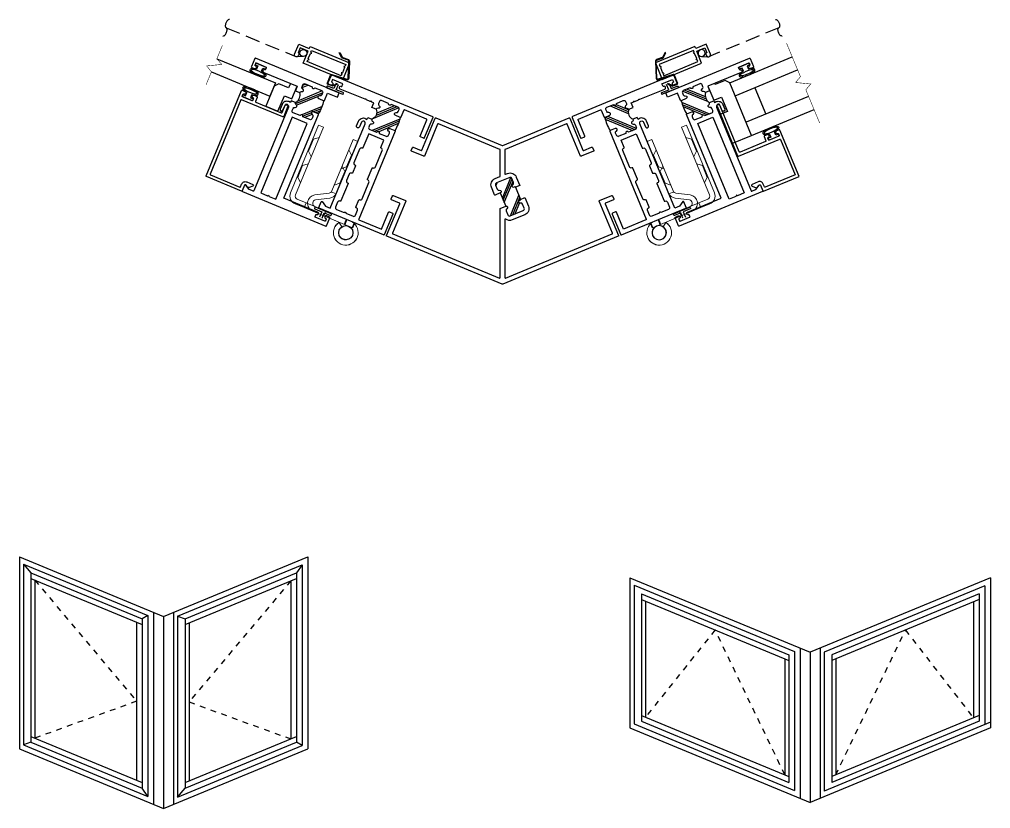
# Model space of a CAD drawing. Extents: x -4 to 57.4, y 0.4 to 32.4.
# Drawn here: x -3.99 to 13.06, y 0.37 to 14.23 of the extents above; entities that cross this region are included whole.
import ezdxf

# ---------------------------------------------------------------- set-up
doc = ezdxf.new("R2010")
doc.units = 0
doc.header["$MEASUREMENT"] = 0
doc.linetypes.add('HIDDEN', pattern=[0.375, 0.25, -0.125])
doc.layers.get('0').update_dxf_attribs({"linetype": 'CONTINUOUS'})
for name, color, linetype in [('ELEV_FRAME', 1, 'CONTINUOUS'), ('FRAME', 1, 'CONTINUOUS'), ('GLASS', 7, 'CONTINUOUS'), ('MISC', 7, 'CONTINUOUS'), ('SCREEN', 92, 'CONTINUOUS'), ('SCREEN_CLIP', 7, 'CONTINUOUS'), ('TEXT', 7, 'CONTINUOUS'), ('VENT', 5, 'CONTINUOUS'), ('YK_GLASS_STOP', 5, 'CONTINUOUS')]:
    doc.layers.add(name, color=color, linetype=linetype)

# ---------------------------------------------------------------- blocks, each defined once
blk = doc.blocks.new('p49 45 Corner Mullion')
h = blk.add_hatch()
h.set_pattern_fill('PLAST', color=256, angle=67.5, style=0)
h.set_pattern_definition([(67.5, (-7.35621, -19.63126), (-0.23097, 0.0956709), []), (67.5, (-7.38509, -19.6193), (-0.23097, 0.0956709), []), (67.5, (-7.41396, -19.60734), (-0.23097, 0.0956709), [])])
h.paths.add_polyline_path([(0.234, 1.701, 0.414214), (0.221, 1.706), (0.207, 1.701, -0.414214), (0.175, 1.714), (0.174, 1.714, -0.38311), (0.186, 1.746, 0.38311), (0.199, 1.785), (0.17, 1.855, 0.414214), (0.13, 1.872), (-0.101, 1.776, 0.414214), (-0.118, 1.736), (-0.089, 1.666, 0.38311), (-0.052, 1.648, -0.38311), (-0.021, 1.633), (-0.021, 1.633, -0.414214), (-0.035, 1.6), (0.061, 1.369, -0.414214), (0.093, 1.356), (0.094, 1.356, -0.38311), (0.083, 1.324, 0.38311), (0.069, 1.285), (0.098, 1.215, 0.414214), (0.138, 1.198), (0.369, 1.294, 0.414214), (0.386, 1.334), (0.357, 1.404, 0.38311), (0.32, 1.422, -0.38311), (0.289, 1.437), (0.289, 1.437, -0.414214), (0.303, 1.47), (0.317, 1.475, 0.414214), (0.322, 1.488)])
for p, q in [((-0.035, 1.6), (0.061, 1.369)), ((0.234, 1.701), (0.322, 1.488))]:
    blk.add_line(p, q)
for points in [[(0.234, 1.701, 0.414214), (0.221, 1.706), (0.207, 1.701, -0.414214), (0.175, 1.714), (0.174, 1.714, -0.38311), (0.186, 1.746, 0.38311), (0.199, 1.785), (0.17, 1.855, 0.414214), (0.13, 1.872), (-0.101, 1.776, 0.414214), (-0.118, 1.736), (-0.089, 1.666, 0.38311), (-0.052, 1.648, -0.38311), (-0.021, 1.633), (-0.021, 1.633, -0.414214), (-0.035, 1.6), (-0.123, 1.564, -0.414214), (-0.136, 1.569), (-0.19, 1.7, -0.414214), (-0.126, 1.853), (-0.042, 1.887, 0.303347), (-0.036, 1.897), (-0.036, 2.357, 0.303347), (-0.042, 2.366), (-1.122, 2.813, 0.414214), (-1.135, 2.808), (-1.366, 2.249, -0.414214), (-1.379, 2.244), (-1.592, 2.332, -0.414214), (-1.597, 2.345), (-1.574, 2.4, -0.414214), (-1.561, 2.406), (-1.423, 2.348, 0.414214), (-1.409, 2.354), (-1.178, 2.912, -0.414214), (-1.165, 2.918), (0, 2.435, 0.198912), (0.008, 2.435), (1.173, 2.918, -0.414214), (1.186, 2.912), (1.417, 2.354, 0.414214), (1.43, 2.348), (1.569, 2.406, -0.414214), (1.582, 2.4), (1.605, 2.345, -0.414214), (1.599, 2.332), (1.387, 2.244, -0.414214), (1.374, 2.249), (1.142, 2.808, 0.414214), (1.129, 2.813), (0.05, 2.366, 0.303347), (0.044, 2.357), (0.044, 1.938, 0.534511), (0.058, 1.929), (0.094, 1.944, -0.414214), (0.246, 1.88), (0.308, 1.732)], [(0.396, 1.519), (0.458, 1.37, -0.414214), (0.394, 1.217), (0.174, 1.126, -0.264161), (0.06, 1.141, 0.616945), (0.044, 1.133), (0.044, 0.117, 0.534511), (0.058, 0.107), (1.929, 0.882, 0.414214), (1.934, 0.896), (1.703, 1.454, -0.414214), (1.708, 1.468), (1.921, 1.556, -0.414214), (1.934, 1.55), (1.957, 1.495, -0.414214), (1.951, 1.482), (1.813, 1.424, 0.414214), (1.807, 1.411), (2.039, 0.852, -0.414214), (2.034, 0.839), (0.008, 0, -0.198912), (0, 0), (-2.026, 0.839, -0.414214), (-2.031, 0.852), (-1.8, 1.411, 0.414214), (-1.805, 1.424), (-1.944, 1.482, -0.414214), (-1.949, 1.495), (-1.926, 1.55, -0.414214), (-1.913, 1.556), (-1.701, 1.468, -0.414214), (-1.695, 1.454), (-1.927, 0.896, 0.414214), (-1.921, 0.882), (-0.05, 0.107, 0.534511), (-0.036, 0.117), (-0.036, 1.329), (0.061, 1.369, -0.414214), (0.093, 1.356), (0.094, 1.356, -0.38311), (0.083, 1.324, 0.38311), (0.069, 1.285), (0.098, 1.215, 0.414214), (0.138, 1.198), (0.369, 1.294, 0.414214), (0.386, 1.334), (0.357, 1.404, 0.38311), (0.32, 1.422, -0.38311), (0.289, 1.437), (0.289, 1.437, -0.414214), (0.303, 1.47), (0.317, 1.475, 0.414214), (0.322, 1.488)]]:
    blk.add_lwpolyline(points, format="xyb", close=True)
blk = doc.blocks.new('05P19-BLOCK-OG')
h = blk.add_hatch()
h.set_pattern_fill('PLAST', angle=45, style=0)
h.paths.add_polyline_path([(0.006, 1.12, -1), (0.006, 1.17), (0.006, 1.302, 0.414214), (-0.025, 1.333), (-0.063, 1.333, 0.38311), (-0.094, 1.305, -0.947716), (-0.143, 1.308), (-0.143, 1.403, 0.081165), (-0.394, 1.403), (-0.394, 1.308, -0.947716), (-0.443, 1.305, 0.38311), (-0.474, 1.333), (-0.512, 1.333, 0.414214), (-0.544, 1.302), (-0.544, 1.17, -1), (-0.544, 1.12), (-0.544, 0.988, 0.414214), (-0.512, 0.957), (-0.474, 0.957, 0.38311), (-0.443, 0.985, -0.898027), (-0.394, 0.985, 0.009247), (-0.394, 0.984, 0.372543), (-0.363, 0.957, -0.436275), (-0.174, 0.957, 0.38311), (-0.143, 0.985, -0.898027), (-0.094, 0.985, 0.38311), (-0.063, 0.957), (-0.025, 0.957, 0.414214), (0.006, 0.988)])
for points in [[(-0.394, 0.984, -0.009247), (-0.394, 0.985, 0.898027), (-0.443, 0.985, -0.38311), (-0.474, 0.957), (-0.512, 0.957, -0.414214), (-0.544, 0.988), (-0.544, 1.12, 1), (-0.544, 1.17), (-0.544, 1.302, -0.414214), (-0.512, 1.333), (-0.474, 1.333, -0.38311), (-0.443, 1.305, 0.947716), (-0.394, 1.308), (-0.394, 1.403, 0.414214), (-0.404, 1.413), (-2.073, 1.413, -0.414214), (-2.084, 1.423), (-2.084, 1.852), (-1.761, 1.852, 0.414214), (-1.751, 1.862), (-1.751, 1.922, 0.414214), (-1.761, 1.932), (-2.154, 1.932, 0.414214), (-2.163, 1.922), (-2.163, 0.697, 0.414214), (-2.154, 0.687), (-2.042, 0.687, 0.57735), (-2.034, 0.702), (-2.084, 0.788), (-2.084, 0.877), (-0.483, 0.877, -1), (-0.483, 0.806), (-0.572, 0.806, 1), (-0.572, 0.752), (-0.483, 0.752, 0.536675), (-0.401, 0.877), (-0.363, 0.877), (-0.363, 0.957, -0.38311), (-0.394, 0.985)], [(-0.143, 0.984, 0.009247), (-0.143, 0.985, -0.38311), (-0.174, 0.957), (-0.174, 0.877), (-0.087, 0.877), (-0.087, 0.838, 0.317837), (-0.083, 0.833, -0.707107), (-0.083, 0.814, 0.317837), (-0.087, 0.81), (-0.087, 0.738, 0.317837), (-0.083, 0.733, -0.707107), (-0.083, 0.714, 0.317837), (-0.087, 0.71), (-0.087, 0.239, 1), (-0.037, 0.239), (-0.037, 0.25), (0.014, 0.25), (0.014, 0.05), (-0.037, 0.05), (-0.037, 0.064, 1), (-0.087, 0.064), (-0.087, 0.01, 0.414214), (-0.076, 0), (0.076, 0, 0.414214), (0.087, 0.01), (0.087, 1.922, 0.414214), (0.076, 1.932), (-0.316, 1.932, 0.414214), (-0.326, 1.922), (-0.326, 1.862, 0.414214), (-0.316, 1.852), (-0.003, 1.852, -0.414214), (0.006, 1.842), (0.006, 1.423, -0.414214), (-0.003, 1.413), (-0.134, 1.413, 0.414214), (-0.143, 1.403), (-0.143, 1.308, 0.947716), (-0.094, 1.305, -0.38311), (-0.063, 1.333), (-0.025, 1.333, -0.414214), (0.006, 1.302), (0.006, 1.17, 1), (0.006, 1.12), (0.006, 0.988, -0.414214), (-0.025, 0.957), (-0.063, 0.957, -0.38311), (-0.094, 0.985, 0.898027), (-0.143, 0.985)]]:
    blk.add_lwpolyline(points, format="xyb")
blk.add_lwpolyline([(-1.377, 0.988, -0.414214), (-1.408, 0.957), (-1.529, 0.957, -0.414214), (-1.56, 0.988), (-1.56, 0.992, 0.414214), (-1.569, 1.002), (-1.897, 1.002, 0.414214), (-1.907, 0.992), (-1.907, 0.988, -0.414214), (-1.938, 0.957), (-2.032, 0.957, -0.414214), (-2.064, 0.988), (-2.064, 1.132, 1), (-2.064, 1.162), (-2.064, 1.302, -0.414214), (-2.032, 1.333), (-1.938, 1.333, -0.414214), (-1.907, 1.302), (-1.907, 1.302), (-1.907, 1.298, 0.414214), (-1.897, 1.288), (-1.761, 1.288, 0.414214), (-1.751, 1.298), (-1.751, 1.302), (-1.751, 1.302, -0.414214), (-1.72, 1.333), (-1.408, 1.333, -0.414214), (-1.377, 1.302), (-1.377, 1.302), (-1.377, 1.298, 0.414214), (-1.367, 1.288), (-1.155, 1.288, 0.414214), (-1.145, 1.298), (-1.145, 1.302), (-1.145, 1.302, -0.414214), (-1.114, 1.333), (-0.802, 1.333, -0.414214), (-0.771, 1.302), (-0.771, 1.302), (-0.771, 1.298, 0.414214), (-0.761, 1.288), (-0.623, 1.288), (-0.623, 1.002), (-0.889, 1.002, 0.414214), (-0.898, 0.992), (-0.898, 0.988, -0.414214), (-0.93, 0.957), (-1.19, 0.957, -0.414214), (-1.221, 0.988), (-1.221, 0.992, 0.414214), (-1.23, 1.002), (-1.367, 1.002, 0.414214), (-1.377, 0.992)], format="xyb", close=True)
at = {"color": 7}
for centre, radius, start, end in [((-0.269, 0.638), 0.775, 80.7195, 99.2805), ((-0.269, 0.869), 0.129, 42.8591, 137.1409)]:
    blk.add_arc(centre, radius, start, end, dxfattribs=at)
blk = doc.blocks.new('05P11-Z-BAR')
h = blk.add_hatch()
h.set_pattern_fill('PLAST', angle=45, style=0)
h.set_pattern_definition([(45, (-0.3846, -1e-07), (-0.176777, 0.176777), []), (45, (-0.4067, 0.0221), (-0.176777, 0.176777), []), (45, (-0.4288, 0.0442), (-0.176777, 0.176777), [])])
h.paths.add_polyline_path([(0.006, 1.12, -0.414214), (-0.018, 1.145, -0.414214), (0.006, 1.17), (0.006, 1.302, 0.414214), (-0.025, 1.333), (-0.063, 1.333, 0.38311), (-0.094, 1.305, -0.947716), (-0.143, 1.308), (-0.143, 1.403, 0.087329), (-0.394, 1.403), (-0.394, 1.308, -1), (-0.443, 1.308, 0.352985), (-0.473, 1.333), (-0.512, 1.333, 0.414214), (-0.544, 1.302), (-0.544, 1.17, -0.414214), (-0.518, 1.145, -0.414214), (-0.544, 1.12), (-0.544, 0.988, 0.414214), (-0.512, 0.957), (-0.474, 0.957, 0.38311), (-0.443, 0.985, -0.898027), (-0.394, 0.985, 0.38311), (-0.363, 0.957, -0.325577), (-0.174, 0.957, 0.363634), (-0.143, 0.982, -0.947716), (-0.094, 0.985, 0.38311), (-0.063, 0.957), (-0.025, 0.957, 0.414214), (0.006, 0.988)])
blk.add_line((-0.087, 0.877), (-0.087, 0.877))
for points in [[(-2.164, 2.28, -0.414214), (-2.154, 2.29), (-2.001, 2.29, -0.414214), (-1.991, 2.28), (-1.991, 2.226, -1), (-2.041, 2.226), (-2.041, 2.23, 0.414214), (-2.051, 2.24), (-2.081, 2.24, 0.414214), (-2.091, 2.23), (-2.091, 2.05, 0.414214), (-2.081, 2.04), (-2.051, 2.04, 0.414214), (-2.041, 2.05), (-2.041, 2.051, -1), (-1.991, 2.051), (-1.991, 1.413), (-0.403, 1.413, -0.414214), (-0.394, 1.403), (-0.394, 1.306, -0.888834), (-0.443, 1.306, 0.377258), (-0.474, 1.333), (-0.512, 1.333, 0.414214), (-0.544, 1.302), (-0.544, 1.17, -1), (-0.544, 1.12), (-0.544, 0.988, 0.414214), (-0.512, 0.957), (-0.474, 0.957, 0.383109), (-0.443, 0.985, -0.898027), (-0.394, 0.985, 0.38311), (-0.363, 0.957), (-0.363, 0.877), (-0.394, 0.877), (-0.394, 0.842, -0.414214), (-0.483, 0.752), (-0.571, 0.752, -1), (-0.571, 0.806), (-0.486, 0.806, 0.859155), (-0.486, 0.877), (-2.074, 0.877, 0.414214), (-2.084, 0.867), (-2.084, 0.797, 0.131652), (-2.082, 0.792), (-2.035, 0.709, -0.577353), (-2.048, 0.687), (-2.154, 0.687, -0.414214), (-2.164, 0.697), (-2.164, 2.28)], [(-0.025, 0.957, 0.414214), (0.006, 0.988), (0.006, 1.12, -1), (0.006, 1.17), (0.006, 1.302, 0.414214), (-0.025, 1.333), (-0.063, 1.333, 0.38311), (-0.094, 1.305, -0.947716), (-0.143, 1.308), (-0.143, 1.403, -0.414214), (-0.133, 1.413), (0.006, 1.413), (0.006, 1.603), (0.086, 1.603), (0.086, 0.01, -0.414214), (0.077, 0), (-0.077, 0, -0.414214), (-0.087, 0.01), (-0.087, 0.064, -1), (-0.037, 0.064), (-0.037, 0.06, 0.414214), (-0.027, 0.05), (0.003, 0.05, 0.414214), (0.014, 0.06), (0.014, 0.24, 0.414214), (0.003, 0.25), (-0.027, 0.25, 0.414214), (-0.037, 0.24), (-0.037, 0.239, -1), (-0.087, 0.239), (-0.087, 0.877), (-0.174, 0.877), (-0.174, 0.957, 0.363634), (-0.143, 0.982, -0.947716), (-0.094, 0.985, 0.38311), (-0.063, 0.957), (-0.025, 0.957)]]:
    blk.add_lwpolyline(points, format="xyb")
blk.add_lwpolyline([(-2.063, 1.16), (-2.063, 1.288), (-0.623, 1.288), (-0.623, 1.002), (-2.063, 1.002), (-2.063, 1.129), (-2.048, 1.145)], close=True)
at = {"color": 7}
for centre, radius, start, end in [((-0.269, 0.638), 0.775, 80.7195, 99.2805), ((-0.269, 0.828), 0.16, 53.9319, 126.0681)]:
    blk.add_arc(centre, radius, start, end, dxfattribs=at)
blk = doc.blocks.new('05P05-.25in_GLASS_STOP')
for p, q in [((-0.588, 0.25), (-0.623, 0.25)), ((-0.623, 0.25), (-0.623, 0.05)), ((-0.588, 0.198), (-0.588, 0.25)), ((-0.526, 0.198), (-0.588, 0.198)), ((-0.084, 0.198), (-0.022, 0.198)), ((-0.022, 0.198), (-0.022, 0.25)), ((-0.022, 0.25), (0.013, 0.25)), ((0.013, 0.25), (0.013, 0.05)), ((-0.623, 0.05), (-0.588, 0.05)), ((-0.588, 0.05), (-0.588, 0.103)), ((-0.588, 0.103), (-0.526, 0.103)), ((-0.022, 0.103), (-0.084, 0.103)), ((-0.022, 0.05), (-0.022, 0.103)), ((0.013, 0.05), (-0.022, 0.05))]:
    blk.add_line(p, q)
blk.add_lwpolyline([(-2.048, 0.632, 0.414214), (-1.978, 0.702), (-1.978, 0.817, 0.668179), (-2.003, 0.828), (-2.053, 0.778, 0.339454), (-2.057, 0.748), (-2.035, 0.71, -0.57735), (-2.048, 0.687), (-2.153, 0.687, 0.414214), (-2.163, 0.677), (-2.163, 0.01, 0.414214), (-2.153, 0), (-0.533, 0, 0.414214), (-0.523, 0.01), (-0.523, 0.064, 0.414214), (-0.548, 0.089), (-0.549, 0.089, 0.414214), (-0.573, 0.064), (-0.573, 0.06, -0.414214), (-0.583, 0.05), (-0.608, 0.05, -0.414214), (-0.623, 0.065), (-0.623, 0.235, -0.414214), (-0.608, 0.25), (-0.583, 0.25, -0.414214), (-0.573, 0.24), (-0.573, 0.239, 0.414214), (-0.549, 0.214), (-0.548, 0.214, 0.414214), (-0.523, 0.239), (-0.523, 0.288, 0.414214), (-0.538, 0.303), (-0.613, 0.303, -0.414214), (-0.623, 0.313), (-0.623, 0.795, -0.414214), (-0.613, 0.805), (-0.474, 0.805, 0.414214), (-0.447, 0.832), (-0.447, 0.833, 0.414214), (-0.474, 0.86), (-0.668, 0.86, 0.414214), (-0.678, 0.85), (-0.678, 0.065, -0.414214), (-0.688, 0.055), (-2.098, 0.055, -0.414214), (-2.108, 0.065), (-2.108, 0.622, -0.414214), (-2.098, 0.632)], format="xyb", close=True)
at = {"extrusion": (0, 0, -1)}
blk.add_ellipse((-0.479, 0.15), major_axis=(0, 0.129), ratio=0.232303, dxfattribs=at)
blk.add_ellipse((-0.131, 0.15), major_axis=(0, 0.129), ratio=0.232303)
for points in [[(-0.526, 0.198), (-0.524, 0.219), (-0.521, 0.239), (-0.512, 0.269), (-0.508, 0.28), (-0.495, 0.294), (-0.487, 0.298), (-0.479, 0.298), (-0.468, 0.298), (-0.46, 0.292), (-0.451, 0.279), (-0.447, 0.272), (-0.437, 0.244), (-0.433, 0.215), (-0.428, 0.136), (-0.432, 0.085), (-0.444, 0.034), (-0.448, 0.022), (-0.464, 0.005), (-0.478, 0), (-0.499, 0.008), (-0.504, 0.016), (-0.512, 0.032), (-0.515, 0.041), (-0.522, 0.067), (-0.524, 0.084), (-0.526, 0.103)], [(-0.084, 0.198), (-0.086, 0.219), (-0.089, 0.239), (-0.098, 0.269), (-0.102, 0.28), (-0.115, 0.294), (-0.123, 0.298), (-0.131, 0.298), (-0.142, 0.298), (-0.15, 0.292), (-0.159, 0.279), (-0.163, 0.272), (-0.173, 0.244), (-0.177, 0.215), (-0.182, 0.136), (-0.178, 0.085), (-0.166, 0.034), (-0.162, 0.022), (-0.146, 0.005), (-0.132, 0), (-0.111, 0.008), (-0.106, 0.016), (-0.098, 0.032), (-0.095, 0.041), (-0.088, 0.067), (-0.086, 0.084), (-0.084, 0.103)]]:
    blk.add_open_spline(points, degree=3, knots=[5.075676, 5.075676, 5.075676, 5.075676, 5.596595, 5.596595, 6.055763, 6.055763, 6.283185, 6.283185, 6.283185, 6.572914, 6.572914, 6.862642, 6.862642, 7.608886, 7.608886, 8.676451, 8.676451, 9.18434, 9.18434, 9.518242, 9.518242, 9.852144, 9.852144, 10.186046, 10.186046, 10.631436, 10.631436, 10.631436, 10.631436])
blk = doc.blocks.new('05P09-1in_GLASS_STOP')
for p, q in [((-1.338, 0.25), (-1.373, 0.25)), ((-1.373, 0.25), (-1.373, 0.05)), ((-1.338, 0.197), (-1.338, 0.25)), ((-1.276, 0.197), (-1.338, 0.197)), ((-0.084, 0.197), (-0.022, 0.197)), ((-0.022, 0.197), (-0.022, 0.25)), ((-0.022, 0.25), (0.013, 0.25)), ((0.013, 0.25), (0.013, 0.05)), ((-1.373, 0.05), (-1.338, 0.05)), ((-1.338, 0.05), (-1.338, 0.102)), ((-1.338, 0.102), (-1.276, 0.102)), ((-0.022, 0.102), (-0.084, 0.102)), ((-0.022, 0.05), (-0.022, 0.102)), ((0.013, 0.05), (-0.022, 0.05))]:
    blk.add_line(p, q)
blk.add_lwpolyline([(-2.035, 0.709, -0.57735), (-2.047, 0.687), (-2.153, 0.687, 0.414214), (-2.163, 0.677), (-2.163, 0), (-1.283, 0, 0.414214), (-1.273, 0.01), (-1.273, 0.062, 0.414214), (-1.298, 0.087, 0.435311), (-1.323, 0.061, -0.435311), (-1.333, 0.05), (-1.363, 0.05, -0.414214), (-1.373, 0.06), (-1.373, 0.24, -0.414214), (-1.363, 0.25), (-1.333, 0.25, -0.435311), (-1.323, 0.239, 0.435311), (-1.298, 0.212, 0.414214), (-1.273, 0.237), (-1.273, 0.29, 0.414214), (-1.283, 0.3), (-1.363, 0.3, -0.414214), (-1.373, 0.31), (-1.373, 0.795, -0.414214), (-1.363, 0.805), (-0.474, 0.805, 0.414214), (-0.447, 0.832), (-0.447, 0.833, 0.414214), (-0.474, 0.86), (-1.418, 0.86, 0.414214), (-1.428, 0.85), (-1.428, 0.065, -0.414214), (-1.438, 0.055), (-2.108, 0.055), (-2.108, 0.622, -0.414214), (-2.098, 0.632), (-2.047, 0.632, 0.414214), (-1.977, 0.702), (-1.977, 0.817, 0.668179), (-2.003, 0.828), (-2.058, 0.773, 0.339454), (-2.06, 0.755)], format="xyb", close=True)
at = {"extrusion": (0, 0, -1)}
blk.add_ellipse((-1.229, 0.15), major_axis=(0, 0.129), ratio=0.232303, dxfattribs=at)
blk.add_ellipse((-0.131, 0.15), major_axis=(0, 0.129), ratio=0.232303)
for points in [[(-1.276, 0.197), (-1.274, 0.219), (-1.271, 0.239), (-1.262, 0.269), (-1.258, 0.28), (-1.245, 0.294), (-1.237, 0.298), (-1.229, 0.298), (-1.218, 0.298), (-1.21, 0.292), (-1.201, 0.279), (-1.197, 0.272), (-1.187, 0.244), (-1.183, 0.215), (-1.178, 0.136), (-1.182, 0.085), (-1.194, 0.034), (-1.198, 0.022), (-1.214, 0.005), (-1.228, 0), (-1.249, 0.008), (-1.254, 0.016), (-1.262, 0.032), (-1.265, 0.041), (-1.272, 0.067), (-1.274, 0.084), (-1.276, 0.102)], [(-0.084, 0.197), (-0.086, 0.219), (-0.089, 0.239), (-0.098, 0.269), (-0.102, 0.28), (-0.115, 0.294), (-0.123, 0.298), (-0.131, 0.298), (-0.142, 0.298), (-0.15, 0.292), (-0.159, 0.279), (-0.163, 0.272), (-0.173, 0.244), (-0.177, 0.215), (-0.182, 0.136), (-0.178, 0.085), (-0.166, 0.034), (-0.162, 0.022), (-0.146, 0.005), (-0.132, 0), (-0.111, 0.008), (-0.106, 0.016), (-0.098, 0.032), (-0.095, 0.041), (-0.088, 0.067), (-0.086, 0.084), (-0.084, 0.102)]]:
    blk.add_open_spline(points, degree=3, knots=[5.075676, 5.075676, 5.075676, 5.075676, 5.596595, 5.596595, 6.055763, 6.055763, 6.283185, 6.283185, 6.283185, 6.572914, 6.572914, 6.862642, 6.862642, 7.608886, 7.608886, 8.676451, 8.676451, 9.18434, 9.18434, 9.518242, 9.518242, 9.852144, 9.852144, 10.186046, 10.186046, 10.631436, 10.631436, 10.631436, 10.631436])
blk = doc.blocks.new('114-FLAT_SCREEN')
blk.add_line((0.142, 0.603), (0.142, 0.602))
at = {"linetype": 'HIDDEN'}
blk.add_line((0.194, 0.481), (0.144, 0.59), dxfattribs=at)
blk.add_lwpolyline([(0.399, 0.442), (0.399, -0.307), (0.087, -0.307), (0.087, 0.442), (0.312, 0.442), (0.312, 0.593), (0.222, 0.593), (0.222, 0.572), (0.172, 0.572, -0.414214), (0.142, 0.602), (0.142, 0.613, -0.414214), (0.172, 0.643), (0.362, 0.643), (0.362, 0.442)], format="xyb", close=True)
blk.add_lwpolyline([(0.292, -0.257), (0.193, -0.257), (0.182, -0.237), (0.17, -0.257), (0.136, -0.257), (0.136, 0.392), (0.17, 0.392), (0.182, 0.372), (0.193, 0.392), (0.292, 0.392), (0.303, 0.372), (0.315, 0.392), (0.348, 0.392), (0.348, -0.257), (0.315, -0.257), (0.303, -0.237)], close=True)
blk.add_circle((0.25, 0.507), 0.0618)
blk = doc.blocks.new('189-001_250-T')
at = {"color": 7, "linetype": 'Continuous', "lineweight": 15}
for p, q in [((-0.532, 0.538), (-0.407, 0.755)), ((-0.329, 0.71), (-0.454, 0.493)), ((-0.217, 0), (-0.217, 0.68)), ((-0.127, 0.68), (-0.127, 0)), ((-1.562, 0.418), (-1.562, 0.508)), ((-1.562, 0.508), (-0.584, 0.508)), ((-0.584, 0.418), (-1.562, 0.418)), ((-0.071, 0.105), (-0.122, 0.18))]:
    blk.add_line(p, q, dxfattribs=at)
at = {"color": 7, "linetype": 'HIDDEN', "lineweight": 0}
for p, q in [((-1.367, 0.508), (-1.299, 0.43)), ((-1.299, 0.43), (-1.075, 0.43)), ((-1.299, 0.43), (-1.299, 0.418)), ((-1.075, 0.43), (-1.007, 0.508)), ((-1.075, 0.418), (-1.075, 0.43)), ((-1.054, 0.508), (-0.987, 0.43)), ((-0.987, 0.43), (-0.762, 0.43)), ((-0.987, 0.43), (-0.987, 0.418)), ((-0.762, 0.43), (-0.695, 0.508)), ((-0.762, 0.418), (-0.762, 0.43)), ((-0.565, 0.419), (-0.565, 0.511))]:
    blk.add_line(p, q, dxfattribs=at)
at = {"color": 7, "linetype": 'Continuous', "lineweight": 15}
for centre, radius, start, end in [((-0.277, 0.68), 0.15, 360, 150), ((-0.277, 0.68), 0.06, 360, 150), ((-0.584, 0.568), 0.06, 270, 330), ((-0.584, 0.568), 0.15, 270, 330), ((0, 0), 0.217, 180, 124.12), ((0, 0), 0.127, 180, 124.2051)]:
    blk.add_arc(centre, radius, start, end, dxfattribs=at)
blk = doc.blocks.new('189-002')
at = {"color": 7, "linetype": 'Continuous', "lineweight": 15}
for p, q in [((-1.074, 1.562), (-1.164, 1.562)), ((-1.164, 1.562), (-1.164, 0.277)), ((-1.074, 0.277), (-1.074, 1.562)), ((-0.846, 0.217), (-1.014, 0.217)), ((-0.846, 0.127), (-0.846, 0.217)), ((-0.678, 0.217), (-0.846, 0.217)), ((-0.678, 0.217), (-0.47, 0.217)), ((-0.47, 0.217), (-0.47, 0.127)), ((-0.47, 0.217), (0, 0.217)), ((-1.014, 0.127), (-0.846, 0.127)), ((-0.846, 0.127), (-0.678, 0.127)), ((-0.678, 0.127), (-0.47, 0.127)), ((0, 0.127), (-0.47, 0.127)), ((-0.179, 0.123), (-0.105, 0.071))]:
    blk.add_line(p, q, dxfattribs=at)
at = {"color": 7, "linetype": 'HIDDEN', "lineweight": 0}
for p, q in [((-1.152, 1.299), (-1.074, 1.367)), ((-1.164, 1.299), (-1.152, 1.299)), ((-1.152, 1.075), (-1.152, 1.299)), ((-1.152, 1.075), (-1.164, 1.075)), ((-1.074, 1.007), (-1.152, 1.075)), ((-1.152, 0.799), (-1.074, 0.867)), ((-1.164, 0.799), (-1.152, 0.799)), ((-1.152, 0.575), (-1.152, 0.799)), ((-1.152, 0.575), (-1.164, 0.575)), ((-1.074, 0.507), (-1.152, 0.575)), ((-0.082, 0.217), (-0.082, 0.127)), ((-0.068, 0.127), (-0.068, 0.217)), ((0.068, 0.206), (0.068, 0.127)), ((0.082, 0.201), (0.082, 0.127)), ((0, 0.127), (0.068, 0.127))]:
    blk.add_line(p, q, dxfattribs=at)
at = {"color": 7, "linetype": 'Continuous', "lineweight": 15}
for centre, radius, start, end in [((-1.014, 0.277), 0.15, 180, 270), ((-1.014, 0.277), 0.06, 180, 270), ((0, 0), 0.217, 145.4498, 90), ((0, 0), 0.127, 145.7685, 90)]:
    blk.add_arc(centre, radius, start, end, dxfattribs=at)
blk = doc.blocks.new('183-003')
blk.add_circle((0, 0), 0.125)
blk = doc.blocks.new('250-T_SS_Butt_Hinge')
for name in ['189-002', '183-003']:
    blk.add_blockref(name, (0, 0))
at = {"xscale": -1, "rotation": 90}
blk.add_blockref('189-001_250-T', (0, 0), dxfattribs=at)

msp = doc.modelspace()

# ---------------------------------------------------------------- linework, layer by layer
at = {"layer": 'ELEV_FRAME', "color": 1}
for p, q in [((-3.985, 4.796), (-1.454, 3.748)), ((-3.985, 4.796), (-3.985, 1.421)), ((-1.454, 3.748), (1.077, 4.796)), ((1.077, 4.796), (1.077, 1.421)), ((6.732, 4.428), (9.896, 3.118)), ((6.732, 4.428), (6.732, 1.789)), ((13.061, 4.428), (9.897, 3.118)), ((13.061, 4.428), (13.061, 1.789)), ((-1.63, 3.821), (-1.63, 0.444)), ((-1.278, 3.821), (-1.278, 0.444)), ((-1.454, 3.748), (-1.454, 0.373)), ((-1.454, 3.285), (-1.454, 0.373)), ((9.72, 3.191), (9.72, 0.551)), ((9.897, 3.118), (9.897, 0.478)), ((10.072, 3.19), (10.072, 0.551)), ((6.732, 1.789), (9.897, 0.478)), ((13.061, 1.789), (9.897, 0.479)), ((-3.985, 1.421), (-1.454, 0.373)), ((-1.454, 0.373), (1.077, 1.421)), ((9.897, 0.779), (9.896, 0.778)), ((9.897, 0.679), (9.896, 0.678)), ((9.897, 0.579), (9.896, 0.578))]:
    msp.add_line(p, q, dxfattribs=at)
at = {"layer": 'ELEV_FRAME', "color": 5}
for p, q in [((-3.915, 4.667), (-1.73, 3.762)), ((-3.915, 4.667), (-3.915, 1.492)), ((-3.915, 4.667), (-3.785, 4.513)), ((-1.208, 3.75), (0.977, 4.655)), ((0.977, 4.655), (0.877, 4.513)), ((0.977, 4.655), (0.977, 1.48)), ((-3.785, 4.513), (-1.83, 3.704)), ((-3.785, 4.513), (-3.785, 1.538)), ((-1.078, 3.704), (0.877, 4.513)), ((0.877, 4.513), (0.877, 1.538)), ((-3.785, 4.413), (-1.83, 3.604)), ((-3.715, 4.384), (-3.715, 1.609)), ((-1.078, 3.604), (0.877, 4.413)), ((0.777, 4.372), (0.777, 1.597)), ((-1.73, 3.762), (-1.83, 3.704)), ((-1.73, 3.762), (-1.73, 0.587)), ((-1.93, 3.645), (-1.93, 0.87)), ((-1.83, 3.704), (-1.83, 0.729)), ((-1.208, 3.75), (-1.208, 0.575)), ((-1.208, 3.75), (-1.078, 3.704)), ((-1.078, 3.704), (-1.078, 0.729)), ((-1.008, 3.633), (-1.008, 0.858)), ((-3.785, 1.538), (-3.915, 1.492)), ((-3.785, 1.638), (-1.83, 0.829)), ((-3.785, 1.538), (-1.83, 0.729)), ((-1.078, 0.829), (0.877, 1.638)), ((-1.078, 0.729), (0.877, 1.538)), ((0.977, 1.48), (0.877, 1.538)), ((-3.915, 1.492), (-1.73, 0.587)), ((-1.208, 0.575), (0.977, 1.48)), ((-1.73, 0.587), (-1.83, 0.729)), ((-1.208, 0.575), (-1.078, 0.729))]:
    msp.add_line(p, q, dxfattribs=at)
at = {"layer": 'GLASS', "color": 7, "linetype": 'Continuous'}
for p, q in [((-0.519, 13.541), (0.508, 13.116)), ((-0.615, 13.31), (0.413, 12.885))]:
    msp.add_line(p, q, dxfattribs=at)
at = {"layer": 'GLASS', "linetype": 'Continuous'}
for p, q in [((8.484, 13.118), (9.58, 13.572)), ((8.579, 12.889), (9.675, 13.343)), ((8.926, 13.032), (9.118, 12.567)), ((9.868, 12.878), (8.772, 12.424)), ((8.867, 12.194), (9.963, 12.648))]:
    msp.add_line(p, q, dxfattribs=at)
at = {"layer": 'GLASS', "const_width": 0.0094}
msp.add_lwpolyline([(10.061, 12.412), (9.819, 12.995), (9.904, 13.097), (9.639, 13.123), (9.724, 13.226), (9.478, 13.818)], dxfattribs=at)
at = {"layer": 'MISC'}
msp.add_line((0.508, 13.116), (0.413, 12.886), dxfattribs=at)
at = {"layer": 'MISC', "const_width": 0.0094}
msp.add_lwpolyline([(-0.71, 13.081), (-0.615, 13.31), (-0.699, 13.415), (-0.434, 13.44), (-0.519, 13.541), (-0.423, 13.774)], dxfattribs=at)
at = {"layer": 'MISC'}
msp.add_lwpolyline([(8.1, 13.06), (8.203, 12.812), (8.337, 12.868), (8.442, 12.616), (8.307, 12.56), (8.519, 12.05), (8.867, 12.194), (8.484, 13.118), (8.402, 13.159), (8.229, 13.087), (8.219, 13.109)], dxfattribs=at)
at = {"layer": 'MISC', "linetype": 'Continuous'}
msp.add_lwpolyline([(0.773, 13.107), (0.773, 13.107), (0.74, 13.028), (0.566, 13.101), (0.485, 13.06), (0.339, 12.707), (0.553, 12.618), (0.665, 12.89), (0.796, 12.836), (0.889, 13.059)], dxfattribs=at)
for points in [[(1.572, 13.109), (1.533, 13.015), (1.426, 13.06, 0.414214), (1.413, 13.054), (1.408, 13.043, 0.414214), (1.413, 13.029), (1.687, 12.916, 0.414214), (1.7, 12.922)], [(1.7, 12.922), (1.704, 12.933, 0.414214), (1.699, 12.946), (1.576, 12.997), (1.615, 13.091)], [(7.288, 12.922), (7.284, 12.933, -0.414214), (7.289, 12.946), (7.412, 12.997), (7.373, 13.091)], [(7.416, 13.109), (7.455, 13.015), (7.562, 13.06, -0.414214), (7.575, 13.054), (7.58, 13.043, -0.414214), (7.575, 13.029), (7.301, 12.916, -0.414214), (7.288, 12.922)], [(1.199, 10.927), (1.194, 10.915, 0.414214), (1.2, 10.902), (1.323, 10.851), (1.284, 10.757)], [(1.327, 10.739), (1.366, 10.833), (1.473, 10.789, 0.414214), (1.486, 10.794), (1.491, 10.806, 0.414214), (1.486, 10.819), (1.212, 10.932, 0.414214), (1.199, 10.927)], [(7.661, 10.739), (7.622, 10.833), (7.515, 10.789, -0.414214), (7.502, 10.794), (7.497, 10.806, -0.414214), (7.502, 10.819), (7.776, 10.932, -0.414214), (7.789, 10.927)], [(7.789, 10.927), (7.794, 10.915, -0.414214), (7.788, 10.902), (7.665, 10.851), (7.704, 10.757)]]:
    msp.add_lwpolyline(points, format="xyb", dxfattribs=at)
at = {"layer": 'SCREEN', "linetype": 'HIDDEN'}
for p, q in [((-0.356, 14.085), (0.866, 13.579)), ((9.344, 14.085), (8.122, 13.579))]:
    msp.add_line(p, q, dxfattribs=at)
at = {"layer": 'SCREEN', "flags": 128}
for points in [[(-0.296, 14.23), (-0.303, 14.231), (-0.31, 14.23), (-0.319, 14.226), (-0.327, 14.22), (-0.335, 14.212), (-0.343, 14.202), (-0.351, 14.191), (-0.358, 14.178), (-0.363, 14.165), (-0.367, 14.151), (-0.37, 14.138), (-0.372, 14.125), (-0.371, 14.113), (-0.37, 14.103), (-0.366, 14.095), (-0.362, 14.089), (-0.356, 14.085)], [(9.284, 14.23), (9.291, 14.231), (9.298, 14.23), (9.307, 14.226), (9.315, 14.22), (9.323, 14.212), (9.331, 14.202), (9.339, 14.191), (9.346, 14.178), (9.351, 14.165), (9.355, 14.151), (9.358, 14.138), (9.36, 14.125), (9.359, 14.113), (9.358, 14.103), (9.354, 14.095), (9.35, 14.089), (9.344, 14.085)], [(-0.416, 13.94), (-0.409, 13.939), (-0.402, 13.94), (-0.393, 13.943), (-0.385, 13.949), (-0.377, 13.957), (-0.369, 13.967), (-0.361, 13.979), (-0.355, 13.992), (-0.349, 14.005), (-0.345, 14.019), (-0.342, 14.032), (-0.34, 14.045), (-0.341, 14.056), (-0.342, 14.066), (-0.346, 14.075), (-0.35, 14.081), (-0.356, 14.085)], [(9.404, 13.94), (9.397, 13.939), (9.39, 13.94), (9.381, 13.943), (9.373, 13.949), (9.365, 13.957), (9.357, 13.967), (9.349, 13.979), (9.342, 13.992), (9.337, 14.005), (9.333, 14.019), (9.33, 14.032), (9.328, 14.045), (9.329, 14.056), (9.33, 14.066), (9.334, 14.075), (9.338, 14.081), (9.344, 14.085)]]:
    msp.add_lwpolyline(points, dxfattribs=at)
at = {"layer": 'SCREEN_CLIP'}
for points in [[(1.431, 13.115, 0.414214), (1.437, 13.102), (1.507, 13.073, 0.198912), (1.514, 13.073), (1.594, 13.106), (1.598, 13.095), (1.519, 13.062, -0.198912), (1.502, 13.062), (1.432, 13.091, -0.414214), (1.42, 13.119), (1.474, 13.25, -0.388879), (1.501, 13.263), (1.764, 13.18, 0.493145), (1.783, 13.193), (1.797, 13.502, 0.339454), (1.786, 13.517), (1.686, 13.549, -0.198912), (1.673, 13.559), (1.628, 13.644), (1.639, 13.65), (1.683, 13.565, 0.198912), (1.689, 13.56), (1.79, 13.528, -0.339454), (1.809, 13.501), (1.795, 13.193, -0.493145), (1.76, 13.168), (1.498, 13.251, 0.388879), (1.485, 13.245)], [(7.557, 13.115, -0.414214), (7.551, 13.102), (7.481, 13.073, -0.198912), (7.474, 13.073), (7.394, 13.106), (7.39, 13.095), (7.469, 13.062, 0.198912), (7.486, 13.062), (7.556, 13.091, 0.414214), (7.568, 13.119), (7.514, 13.25, 0.388879), (7.487, 13.263), (7.224, 13.18, -0.493145), (7.205, 13.193), (7.191, 13.502, -0.339454), (7.202, 13.517), (7.302, 13.549, 0.198912), (7.315, 13.559), (7.36, 13.644), (7.349, 13.65), (7.305, 13.565, -0.198912), (7.299, 13.56), (7.198, 13.528, 0.339454), (7.179, 13.501), (7.193, 13.193, 0.493145), (7.228, 13.168), (7.49, 13.251, -0.388879), (7.503, 13.245)]]:
    msp.add_lwpolyline(points, format="xyb", close=True, dxfattribs=at)
at = {"layer": 'VENT', "color": 5, "linetype": 'HIDDEN', "ltscale": 0.25}
for p, q in [((-3.715, 4.384), (-1.93, 2.258)), ((0.777, 4.372), (-1.008, 2.245)), ((-1.93, 2.258), (-3.715, 1.609)), ((-1.008, 2.245), (0.777, 1.597))]:
    msp.add_line(p, q, dxfattribs=at)
at = {"layer": 'VENT'}
for p, q in [((6.803, 4.299), (9.62, 3.132)), ((6.803, 4.299), (6.803, 1.859)), ((12.961, 4.287), (10.143, 3.12)), ((12.961, 4.287), (12.961, 1.848)), ((6.932, 4.145), (9.52, 3.074)), ((6.932, 4.145), (6.932, 1.906)), ((12.861, 4.145), (10.272, 3.073)), ((12.861, 4.145), (12.861, 1.906)), ((6.932, 4.045), (9.52, 2.974)), ((7.003, 4.016), (7.003, 1.977)), ((12.861, 4.045), (10.272, 2.973)), ((12.761, 4.004), (12.761, 1.965)), ((9.52, 3.074), (9.52, 0.834)), ((9.62, 3.132), (9.62, 0.693)), ((10.143, 3.12), (10.143, 0.681)), ((10.272, 3.073), (10.272, 0.834)), ((9.451, 3.002), (9.451, 0.963)), ((10.343, 3.002), (10.343, 0.963)), ((6.932, 2.006), (9.52, 0.934)), ((6.932, 1.906), (9.52, 0.834)), ((13.061, 1.889), (10.143, 0.681)), ((12.861, 2.006), (10.272, 0.934)), ((12.861, 1.906), (10.272, 0.834)), ((6.803, 1.859), (9.62, 0.693))]:
    msp.add_line(p, q, dxfattribs=at)
at = {"layer": 'VENT', "linetype": 'HIDDEN', "ltscale": 0.25}
for p, q in [((8.226, 3.51), (7.003, 1.977)), ((9.451, 0.963), (8.226, 3.51)), ((10.343, 0.963), (11.567, 3.509)), ((11.567, 3.509), (12.761, 1.965))]:
    msp.add_line(p, q, dxfattribs=at)

# ---------------------------------------------------------------- block references
at = {"layer": 'FRAME', "xscale": -1, "rotation": 247.5000000000047}
msp.add_blockref('05P19-BLOCK-OG', (1.458, 13.18), dxfattribs=at)
at = {"layer": 'FRAME', "rotation": 112.4999999999952}
msp.add_blockref('05P19-BLOCK-OG', (7.53, 13.18), dxfattribs=at)
at = {"layer": 'FRAME'}
msp.add_blockref('p49 45 Corner Mullion', (4.49, 9.583), dxfattribs=at)
at = {"layer": 'SCREEN', "rotation": 67.50000000000726}
msp.add_blockref('114-FLAT_SCREEN', (1.373, 13.215), dxfattribs=at)
at = {"layer": 'SCREEN', "xscale": -1, "rotation": 292.4999999999927}
msp.add_blockref('114-FLAT_SCREEN', (7.615, 13.215), dxfattribs=at)
at = {"layer": 'TEXT', "rotation": 337.5000000000001}
msp.add_blockref('250-T_SS_Butt_Hinge', (1.744, 10.485), dxfattribs=at)
at = {"layer": 'TEXT', "xscale": -1, "rotation": 22.49999999999992}
msp.add_blockref('250-T_SS_Butt_Hinge', (7.244, 10.485), dxfattribs=at)
at = {"layer": 'VENT', "xscale": -1, "rotation": 247.5}
msp.add_blockref('05P11-Z-BAR', (0.115, 13.473), dxfattribs=at)
at = {"layer": 'VENT', "rotation": 112.5}
msp.add_blockref('05P11-Z-BAR', (8.873, 13.473), dxfattribs=at)
at = {"layer": 'YK_GLASS_STOP', "xscale": -1, "rotation": 247.5}
msp.add_blockref('05P05-.25in_GLASS_STOP', (0.115, 13.473), dxfattribs=at)
at = {"layer": 'YK_GLASS_STOP', "rotation": 112.5000000000005}
msp.add_blockref('05P09-1in_GLASS_STOP', (8.873, 13.473), dxfattribs=at)

doc.saveas('drawing.dxf')
